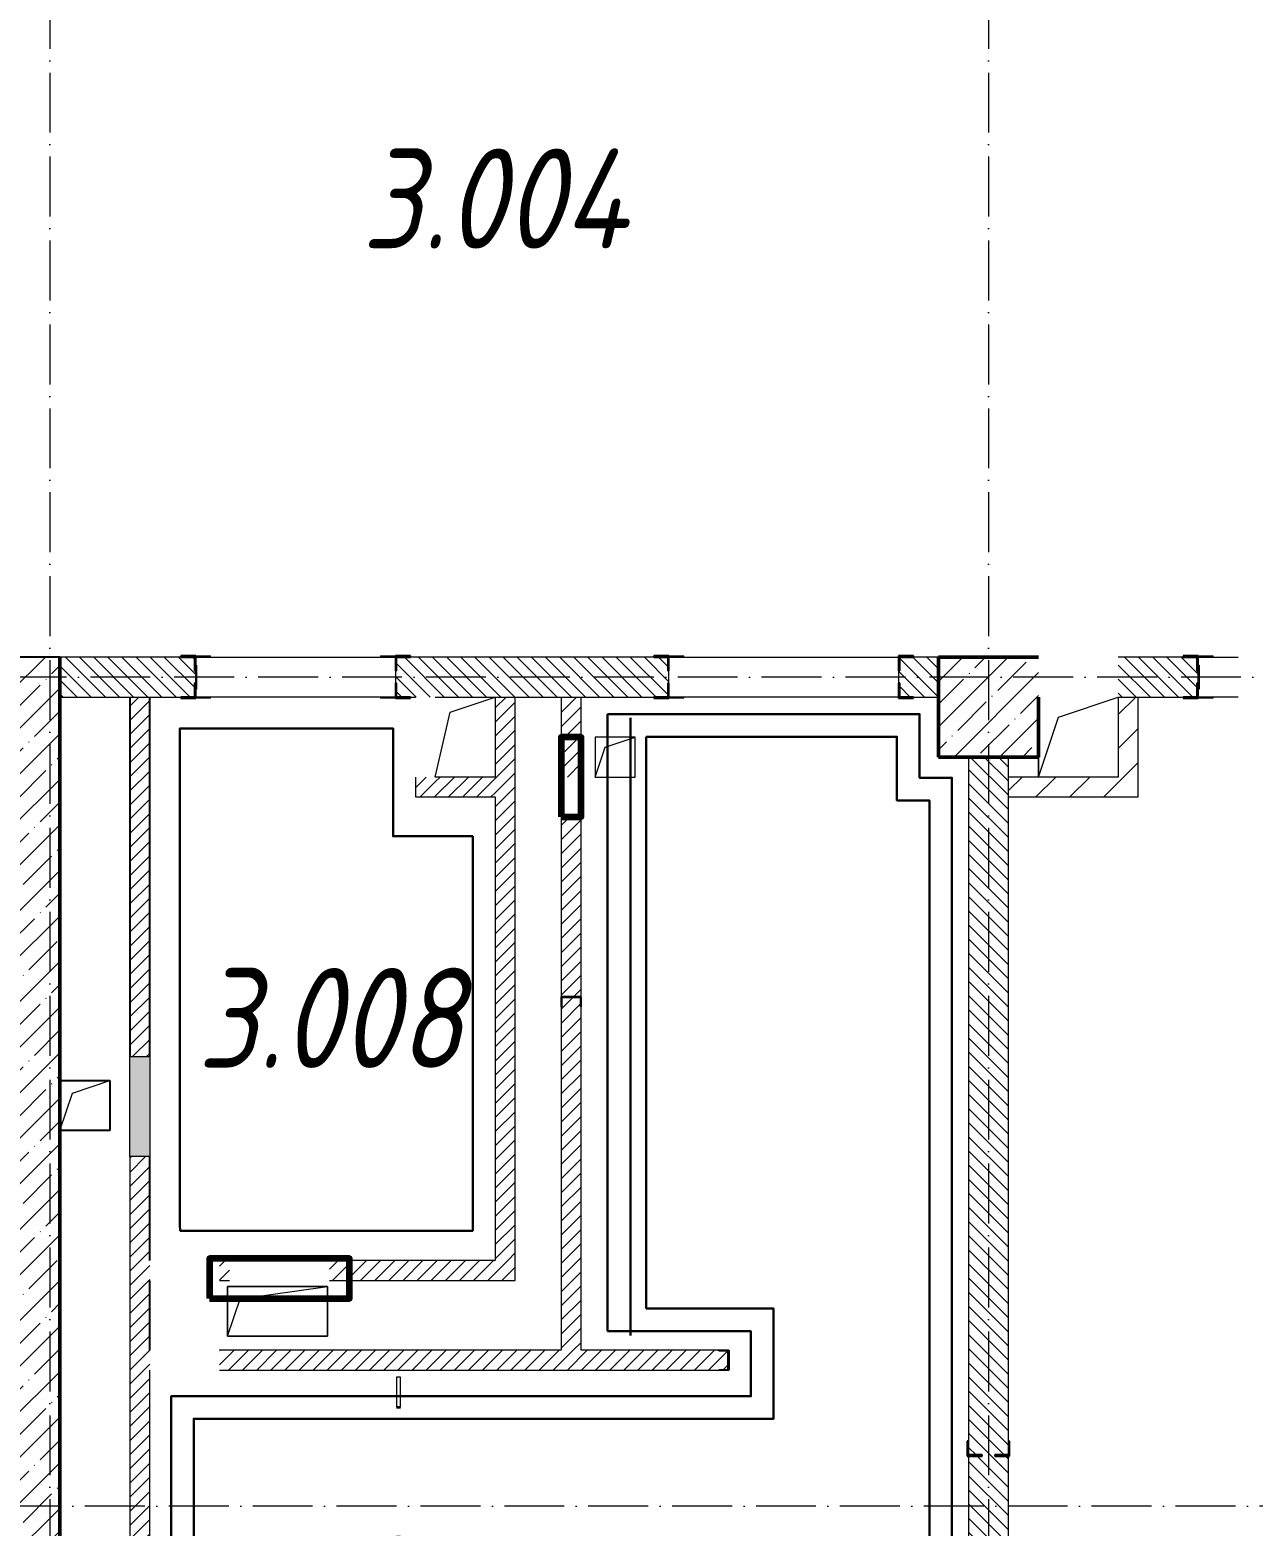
# Model space of a CAD drawing. Header units: millimetres. Extents: x -356862 to 418287, y 0 to 839748.
# Drawn here: x 155579 to 161704, y 517847 to 525337 of the extents above; entities that cross this region are included whole.
import ezdxf

# ---------------------------------------------------------------- set-up
doc = ezdxf.new("R2010")
doc.units = ezdxf.units.MM
doc.linetypes.add('50_200_ШТРИХ_1Т_ш5_п1_п1_', pattern=[700, 500, -100, 0, -100])
for name, color, linetype, lineweight in [('9.7) Заделка 956 шт', 6, 'Continuous', 158), ('A-DOOR-OPNG-MCUT', 7, 'Continuous', 35), ('A-FLOR-____-OTLN', 7, 'Continuous', 9), ('A-GENM-____-MCUT', 7, 'Continuous', 25), ('A-GENM-____-OTLN', 7, 'Continuous', 9), ('A-GENM-____-OTLN-1', 7, 'Continuous', 25), ('A-GLAZ-____-OTLN', 7, 'Continuous', 9), ('A-WALL-____-MCUT', 7, 'Continuous', 13), ('A-WALL-____-MCUT-2', 7, 'Continuous', 50), ('A-WALL-____-PATT-1', 7, 'Continuous', 9), ('A-WALL-FNSH-MCUT-1', 7, 'Continuous', 9), ('B2.11)', 212, 'Continuous', 30), ('B2.12)', 4, 'Continuous', 30), ('B2.2.16)', 30, 'Continuous', 30), ('B2.8)', 183, 'Continuous', 30), ('B3.6.3)', 32, 'Continuous', 30), ('I-WALL-____-OTLN', 7, 'Continuous', 9), ('S-COLS-____-MCUT', 7, 'Continuous', 50), ('S-COLS-____-OTLN', 7, 'Continuous', 9), ('S-GRID-____-OTLN-1', 7, '50_200_ШТРИХ_1Т_ш5_п1_п1_', 9), ('Марки помещений', 7, 'Continuous', 9)]:
    doc.layers.add(name, color=color, linetype=linetype, lineweight=lineweight)
doc.layers.add('A-DOOR-____-OTLN-1', color=7, linetype='Continuous', lineweight=9, true_color=0xffffff)
doc.styles.add('ISOCPEUR_I_2', font='isocpeui.ttf', dxfattribs={"width": 0.85, "height": 2.3})
pattern_1 = [(135, (142429.057, 459015.94), (-35.35534, -35.35534), [])]
pattern_2 = [(45, (142429.057, 459015.94), (-35.35534, 35.35534), [])]
pattern_3 = [(45, (142429.06, 459015.94), (-84.85281, 84.85281), [])]

# ---------------------------------------------------------------- blocks, each defined once
blk = doc.blocks.new('BSC_Колонна _Прямоугольная - 500х500-V31-АР1_План отверстий 3 этажа в осях 1-64_Ю-ЯЯ')
at = {"layer": 'S-COLS-____-OTLN'}
h = blk.add_hatch(dxfattribs=at)
h.set_pattern_fill('FP_38', color=256, style=0, pattern_type=2)
h.set_pattern_definition([(45, (-17950, -62931.04), (-114.04925, 114.04925), []), (45, (-17835.95, -62931.04), (-114.04925, 114.04925), [201.613, -40.323, 3.353, -36.97])])
h.paths.add_polyline_path([(-250, -250), (250, -250), (250, 250), (-250, 250), (-250, 50)], flags=0)
at = {"layer": 'S-COLS-____-MCUT'}
for p, q in [((250, 250), (-250, 250)), ((-250, 250), (-250, -250)), ((250, -250), (250, 50)), ((-250, -250), (250, -250))]:
    blk.add_line(p, q, dxfattribs=at)
blk = doc.blocks.new('DOR_ДУ_распашная__1Ст_Прямоугольная_ШЕР - Вн_650х2100h_Кабинки С_у-18405741-АР1_План отверстий 3 этажа в осях 1-64_Ю-ЯЯ')
at = {"layer": 'A-DOOR-OPNG-MCUT'}
for p, q in [((-325, -10), (-325, 10)), ((325, 10), (325, -10))]:
    blk.add_line(p, q, dxfattribs=at)
blk = doc.blocks.new('154_Стойка_СКБ_Уголок - СМ-2480_200-28346303-АР1_План отверстий 3 этажа в осях 1-64_Ю-ЯЯ')
at = {"layer": 'A-GENM-____-MCUT'}
for p, q in [((125, 156), (125, 81)), ((200, 156), (125, 156)), ((131, 81), (131, 150)), ((131, 150), (200, 150)), ((200, 150), (200, 156)), ((125, 81), (131, 81)), ((131, 19), (125, 19)), ((125, 19), (125, -56)), ((131, -50), (131, 19)), ((125, -56), (200, -56)), ((200, -50), (131, -50)), ((200, -56), (200, -50))]:
    blk.add_line(p, q, dxfattribs=at)
blk = doc.blocks.new('Стойка_Влож_Полоса боковая - Полоса-V164-АР1_План отверстий 3 этажа в осях 1-64_Ю-ЯЯ')
at = {"layer": 'A-GENM-____-OTLN'}
for p, q in [((-5, 60), (0, 60)), ((-5, -60), (-5, 60)), ((0, 31), (0, -31)), ((0, -60), (-5, -60))]:
    blk.add_line(p, q, dxfattribs=at)
blk = doc.blocks.new('154_Стойка_СКБ_Уголок - СМ-2180_200-28268025-АР1_План отверстий 3 этажа в осях 1-64_Ю-ЯЯ')
at = {"layer": 'A-GENM-____-MCUT'}
for p, q in [((125, 156), (125, 81)), ((200, 156), (125, 156)), ((131, 81), (131, 150)), ((131, 150), (200, 150)), ((200, 150), (200, 156)), ((125, 81), (131, 81)), ((131, 19), (125, 19)), ((125, 19), (125, -56)), ((131, -50), (131, 19)), ((125, -56), (200, -56)), ((200, -50), (131, -50)), ((200, -56), (200, -50))]:
    blk.add_line(p, q, dxfattribs=at)
blk = doc.blocks.new('Стойка_Влож_Уголок_Опорный - Уголок-28213941-АР1_План отверстий 3 этажа в осях 1-64_Ю-ЯЯ')
at = {"layer": 'A-GENM-____-OTLN'}
for p, q in [((-212, -6), (-212, 0)), ((0, 0), (0, -6)), ((-212, -75), (-212, -6)), ((-212, -6), (-206, -6)), ((-6, -6), (0, -6)), ((0, -6), (0, -75)), ((-212, -75), (-206, -75)), ((-6, -75), (0, -75))]:
    blk.add_line(p, q, dxfattribs=at)
blk = doc.blocks.new('Стойка_Влож_Полоса боковая - Полоса-28213942-АР1_План отверстий 3 этажа в осях 1-64_Ю-ЯЯ')
at = {"layer": 'A-GENM-____-OTLN'}
for p, q in [((-5, 60), (0, 60)), ((-5, -60), (-5, 60)), ((0, -60), (-5, -60))]:
    blk.add_line(p, q, dxfattribs=at)
blk = doc.blocks.new('Фахверк_СКБ_Уголок - 200_3960_зеркало-28268689-АР1_План отверстий 3 этажа в осях 1-64_Ю-ЯЯ')
at = {"layer": 'A-GENM-____-MCUT'}
for p, q in [((200, 156), (125, 156)), ((125, 156), (125, 81)), ((131, 81), (131, 150)), ((131, 150), (200, 150)), ((200, 150), (200, 156)), ((125, 81), (131, 81)), ((131, 19), (125, 19)), ((125, 19), (125, -56)), ((131, -50), (131, 19)), ((125, -56), (200, -56)), ((200, -50), (131, -50)), ((200, -56), (200, -50))]:
    blk.add_line(p, q, dxfattribs=at)
blk = doc.blocks.new('Фахверк_СКБ_Уголок - 200_3550-28187522-АР1_План отверстий 3 этажа в осях 1-64_Ю-ЯЯ')
at = {"layer": 'A-GENM-____-MCUT'}
for p, q in [((125, 156), (50, 156)), ((50, 156), (50, 150)), ((50, 150), (119, 150)), ((119, 150), (119, 81)), ((125, 81), (125, 156)), ((119, 81), (125, 81)), ((125, 19), (119, 19)), ((119, 19), (119, -50)), ((125, -56), (125, 19)), ((119, -50), (50, -50)), ((50, -50), (50, -56)), ((50, -56), (125, -56))]:
    blk.add_line(p, q, dxfattribs=at)
blk = doc.blocks.new('154_Фахверк_СКБ_Швеллер - Тип_100_3960-28336563-АР1_План отверстий 3 этажа в осях 1-64_Ю-ЯЯ')
at = {"layer": 'A-GENM-____-MCUT'}
for p, q in [((125, 50), (175, 50)), ((125, -50), (125, 50)), ((128, 47), (128, -47)), ((175, 47), (128, 47)), ((175, 50), (175, 47)), ((175, -50), (125, -50)), ((128, -47), (175, -47)), ((175, -47), (175, -50))]:
    blk.add_line(p, q, dxfattribs=at)
blk = doc.blocks.new('154_Фахверк_СКБ_Швеллер - Тип_100_3960-28737914-АР1_План отверстий 3 этажа в осях 1-64_Ю-ЯЯ')
at = {"layer": 'A-GENM-____-MCUT'}
for p, q in [((175, 50), (125, 50)), ((125, 50), (125, -50)), ((128, 47), (175, 47)), ((128, -47), (128, 47)), ((175, 47), (175, 50)), ((125, -50), (175, -50)), ((175, -47), (128, -47)), ((175, -50), (175, -47))]:
    blk.add_line(p, q, dxfattribs=at)
blk = doc.blocks.new('AR_Отверстие Ниша - Лючок-32402598-АР1_План отверстий 3 этажа в осях 1-64_Ю-ЯЯ')
at = {"layer": 'A-GLAZ-____-OTLN'}
blk.add_hatch(color=256, dxfattribs=at).paths.add_polyline_path([(250, 50), (-250, 50), (-250, -50), (250, -50)], flags=0)
for p, q in [((-250, 50), (250, 50)), ((-250, -50), (-250, 50)), ((250, 50), (250, -50)), ((250, -50), (-250, -50))]:
    blk.add_line(p, q, dxfattribs=at)
blk = doc.blocks.new('AR_Отверстие прямоугольное _в плите_ - AR_Отверстие прямоугольное _в плите_-30458064-АР1_План отверстий 3 этажа в осях 1-64_Ю-ЯЯ')
at = {"layer": 'A-GENM-____-OTLN'}
for p, q in [((125, 125), (-125, 125)), ((-62.5, 62.5), (125, 125)), ((125, -125), (125, 125)), ((-125, -125), (-62.5, 62.5)), ((-125, -125), (125, -125))]:
    blk.add_line(p, q, dxfattribs=at)
blk = doc.blocks.new('AR_Отверстие прямоугольное _в плите_ - AR_Отверстие прямоугольное _в плите_-30459257-АР1_План отверстий 3 этажа в осях 1-64_Ю-ЯЯ')
at = {"layer": 'A-GENM-____-OTLN'}
for p, q in [((250, 125), (-250, 125)), ((-250, 125), (-250, -125)), ((-187.5, 62.5), (250, 125)), ((250, -125), (250, 125)), ((-250, -125), (-187.5, 62.5)), ((-250, -125), (250, -125))]:
    blk.add_line(p, q, dxfattribs=at)
blk = doc.blocks.new('AR_Отверстие прямоугольное _в плите_ - AR_Отверстие прямоугольное _в плите_-30459207-АР1_План отверстий 3 этажа в осях 1-64_Ю-ЯЯ')
at = {"layer": 'A-GENM-____-OTLN'}
for p, q in [((100, 100), (-100, 100)), ((-100, 100), (-100, -100)), ((-50, 50), (100, 100)), ((100, -100), (100, 100)), ((-100, -100), (-50, 50)), ((-100, -100), (100, -100))]:
    blk.add_line(p, q, dxfattribs=at)
blk = doc.blocks.new('AR_Отверстие прямоугольное _в плите_ - AR_Отверстие прямоугольное _в плите_-30459211-АР1_План отверстий 3 этажа в осях 1-64_Ю-ЯЯ')
at = {"layer": 'A-GENM-____-OTLN'}
for p, q in [((-100, 100), (200, 200)), ((-200, -200), (-100, 100)), ((-200, -100), (-200, -200))]:
    blk.add_line(p, q, dxfattribs=at)
blk = doc.blocks.new('AR_Отверстие прямоугольное _в плите_ - AR_Отверстие прямоугольное _в плите_-30552629-АР1_План отверстий 3 этажа в осях 1-64_Ю-ЯЯ')
at = {"layer": 'A-GENM-____-OTLN'}
for p, q in [((-75, 125), (150, 200)), ((-150, -200), (-75, 125))]:
    blk.add_line(p, q, dxfattribs=at)

msp = doc.modelspace()

# ---------------------------------------------------------------- hatches: boundary and pattern name
at = {"layer": 'A-WALL-____-PATT-1'}
h = msp.add_hatch(dxfattribs=at)
h.set_pattern_fill('FP_12', color=256, style=0, pattern_type=2)
h.set_pattern_definition([(45, (142429.06, 459015.94), (-114.04925, 114.04925), []), (45, (142543.1, 459015.94), (-114.04925, 114.04925), [201.612, -40.322, 3.353, -36.97])])
h.paths.add_polyline_path([(155479.0567, 514696.983), (155729.0567, 514696.983), (155729.0567, 522196.983), (155479.0567, 522196.983), (155479.0567, 516239.3938)], flags=0)
h = msp.add_hatch(dxfattribs=at)
h.set_pattern_fill('FP_9', color=256, style=0, pattern_type=2)
h.set_pattern_definition(pattern_1)
h.paths.add_polyline_path([(160129.0567, 521996.983), (160129.0567, 522196.983), (159935.0567, 522196.983), (159935.0567, 522127.983), (159929.0567, 522127.983), (159929.0567, 522065.983), (159935.0567, 522065.983), (159935.0567, 521996.983), (160089.6737, 521996.983)], flags=0)
h.paths.add_polyline_path([(156334.0567, 521996.983), (156403.0567, 521996.983), (156403.0567, 522065.983), (156409.0567, 522065.983), (156409.0567, 522127.983), (156403.0567, 522127.983), (156403.0567, 522196.983), (155729.0567, 522196.983), (155729.0567, 521996.983)], flags=0)
h.paths.add_polyline_path([(157415.0567, 521996.983), (158773.0567, 521996.983), (158773.0567, 522065.983), (158779.0567, 522065.983), (158779.0567, 522127.983), (158773.0567, 522127.983), (158773.0567, 522196.983), (157415.0567, 522196.983), (157415.0567, 522127.983), (157409.0567, 522127.983), (157409.0567, 522065.983), (157415.0567, 522065.983)], flags=0)
h = msp.add_hatch(dxfattribs=at)
h.set_pattern_fill('FP_9', color=256, style=0, pattern_type=2)
h.set_pattern_definition(pattern_1)
h.paths.add_polyline_path([(161354.0567, 521996.983), (161423.0567, 521996.983), (161423.0567, 522065.983), (161429.0567, 522065.983), (161429.0567, 522127.983), (161423.0567, 522127.983), (161423.0567, 522196.983), (161029.0567, 522196.983), (161029.0567, 521996.983)], flags=0)
h = msp.add_hatch(dxfattribs=at)
h.set_pattern_fill('FP_8', color=256, style=0, pattern_type=2)
h.set_pattern_definition(pattern_2)
h.paths.add_polyline_path([(156079.0567, 514446.983), (156179.0567, 514446.983), (156179.0567, 515056.983), (156079.0567, 515056.983)], flags=0)
h.paths.add_polyline_path([(156179.0567, 515456.983), (156179.0567, 516476.983), (156176.0567, 516476.983), (156176.0567, 516523.983), (156082.0567, 516523.983), (156082.0567, 516476.983), (156079.0567, 516476.983), (156079.0567, 515456.983), (156103.2194, 515456.983)], flags=0)
h.paths.add_polyline_path([(156176.0567, 516526.983), (156179.0567, 516526.983), (156179.0567, 517016.983), (156079.0567, 517016.983), (156079.0567, 516526.983), (156128.8175, 516526.983)], flags=0)
h.paths.add_polyline_path([(156179.0567, 517316.983), (156179.0567, 519696.983), (156079.0567, 519696.983), (156079.0567, 517316.983), (156147.717, 517316.983)], flags=0)
h.paths.add_polyline_path([(156079.0567, 520196.983), (156179.0567, 520196.983), (156179.0567, 521996.983), (156079.0567, 521996.983)], flags=0)
h = msp.add_hatch(dxfattribs=at)
h.set_pattern_fill('FP_8', color=256, style=0, pattern_type=2)
h.set_pattern_definition(pattern_2)
h.paths.add_polyline_path([(157909.0567, 519176.983), (158009.0567, 519176.983), (158009.0567, 521996.983), (157909.0567, 521996.983), (157909.0567, 519468.364)], flags=0)
h = msp.add_hatch(dxfattribs=at)
h.set_pattern_fill('FP_8', color=256, style=0, pattern_type=2)
h.set_pattern_definition(pattern_2)
h.paths.add_polyline_path([(158322.2094, 518726.983), (158339.0567, 518726.983), (158339.0567, 520446.983), (158336.0567, 520446.983), (158336.0567, 520493.983), (158242.0567, 520493.983), (158242.0567, 520446.983), (158239.0567, 520446.983), (158239.0567, 518726.983)], flags=0)
h.paths.add_polyline_path([(158322.2094, 520496.983), (158339.0567, 520496.983), (158339.0567, 521396.983), (158239.0567, 521396.983), (158239.0567, 520496.983), (158242.0567, 520496.983)], flags=0)
h.paths.add_polyline_path([(158339.0567, 521596.983), (158339.0567, 521996.983), (158239.0567, 521996.983), (158239.0567, 521596.983), (158322.2094, 521596.983)], flags=0)
h = msp.add_hatch(dxfattribs=at)
h.set_pattern_fill('FP_7', color=256, style=0, pattern_type=2)
h.set_pattern_definition(pattern_3)
h.paths.add_polyline_path([(161129.0567, 521496.983), (161129.0567, 521996.983), (161029.0567, 521996.983), (161029.0567, 521496.983)], flags=0)
h = msp.add_hatch(dxfattribs=at)
h.set_pattern_fill('FP_9', color=256, style=0, pattern_type=2)
h.set_pattern_definition(pattern_1)
h.paths.add_polyline_path([(160279.0567, 514696.983), (160479.0567, 514696.983), (160479.0567, 518196.983), (160410.0567, 518196.983), (160410.0567, 518202.983), (160479.0567, 518202.983), (160479.0567, 521696.983), (160279.0567, 521696.983), (160279.0567, 518202.983), (160348.0567, 518202.983), (160348.0567, 518196.983), (160279.0567, 518196.983), (160279.0567, 516239.3938)], flags=0)
h = msp.add_hatch(dxfattribs=at)
h.set_pattern_fill('FP_8', color=256, style=0, pattern_type=2)
h.set_pattern_definition(pattern_2)
h.paths.add_polyline_path([(157609.0567, 521496.983), (157609.0567, 521596.983), (157509.0567, 521596.983), (157509.0567, 521496.983)], flags=0)
h = msp.add_hatch(dxfattribs=at)
h.set_pattern_fill('FP_8', color=256, style=0, pattern_type=2)
h.set_pattern_definition(pattern_2)
h.paths.add_polyline_path([(157909.0567, 521496.983), (157909.0567, 521596.983), (157609.0567, 521596.983), (157609.0567, 521496.983)], flags=0)
h = msp.add_hatch(dxfattribs=at)
h.set_pattern_fill('FP_7', color=256, style=0, pattern_type=2)
h.set_pattern_definition(pattern_3)
h.paths.add_polyline_path([(161029.0567, 521496.983), (161029.0567, 521596.983), (160479.0567, 521596.983), (160479.0567, 521496.983)], flags=0)
h = msp.add_hatch(dxfattribs=at)
h.set_pattern_fill('FP_8', color=256, style=0, pattern_type=2)
h.set_pattern_definition(pattern_2)
h.paths.add_polyline_path([(156554.7451, 519076.983), (156579.0567, 519076.983), (156579.0567, 519176.983), (156529.0567, 519176.983), (156529.0567, 519076.983)], flags=0)
h.paths.add_polyline_path([(157079.0567, 519076.983), (158009.0567, 519076.983), (158009.0567, 519176.983), (157079.0567, 519176.983), (157079.0567, 519129.0061)], flags=0)
h = msp.add_hatch(dxfattribs=at)
h.set_pattern_fill('FP_8', color=256, style=0, pattern_type=2)
h.set_pattern_definition(pattern_2)
h.paths.add_polyline_path([(156554.7451, 518626.983), (159029.0567, 518626.983), (159029.0567, 518629.983), (159076.0567, 518629.983), (159076.0567, 518723.983), (159029.0567, 518723.983), (159029.0567, 518726.983), (156529.0567, 518726.983), (156529.0567, 518626.983)], flags=0)

# ---------------------------------------------------------------- linework, layer by layer
for p, q in [((155729.0567, 522196.983), (155279.0567, 522196.983)), ((156079.0567, 521996.983), (156079.0567, 520196.983)), ((156179.0567, 520196.983), (156179.0567, 521996.983)), ((155729.0567, 520076.983), (155979.0567, 520076.983)), ((155979.0567, 520076.983), (155979.0567, 519826.983)), ((155979.0567, 519826.983), (155729.0567, 519826.983)), ((156179.0567, 519176.983), (156179.0567, 519696.983)), ((156179.0567, 518726.983), (156179.0567, 519076.983))]:
    msp.add_line(p, q)
at = {"layer": '9.7) Заделка 956 шт'}
for points in [[(158239.0567, 521396.983), (158339.0567, 521396.983), (158339.0567, 521796.983), (158239.0567, 521796.983)], [(156478.8005, 518985.8733), (157178.8005, 518985.8733), (157178.8005, 519185.8733), (156478.8005, 519185.8733)]]:
    msp.add_lwpolyline(points, close=True, dxfattribs=at)
at = {"layer": 'A-FLOR-____-OTLN'}
for p, q in [((160629.0567, 521596.983), (160629.0567, 521696.983)), ((156569.0567, 519046.983), (157069.0567, 519046.983)), ((156569.0567, 518796.983), (156569.0567, 519046.983)), ((157069.0567, 519046.983), (157069.0567, 518796.983)), ((157069.0567, 518796.983), (156569.0567, 518796.983))]:
    msp.add_line(p, q, dxfattribs=at)
at = {"layer": 'A-WALL-____-MCUT'}
for p, q in [((156334.0567, 522196.983), (155729.0567, 522196.983)), ((158704.0567, 522196.983), (157484.0567, 522196.983)), ((160129.0567, 522196.983), (160004.0567, 522196.983)), ((161354.0567, 522196.983), (161029.0567, 522196.983)), ((156409.0567, 522065.983), (156409.0567, 522127.983)), ((157409.0567, 522127.983), (157409.0567, 522065.983)), ((158779.0567, 522065.983), (158779.0567, 522127.983)), ((159929.0567, 522127.983), (159929.0567, 522065.983)), ((155729.0567, 521996.983), (156334.0567, 521996.983)), ((157484.0567, 521996.983), (157509.0567, 521996.983)), ((157609.0567, 521996.983), (158704.0567, 521996.983)), ((160004.0567, 521996.983), (160129.0567, 521996.983)), ((161029.0567, 521996.983), (161354.0567, 521996.983)), ((160279.0567, 521696.983), (160279.0567, 518271.983)), ((160479.0567, 518271.983), (160479.0567, 521696.983)), ((160279.0567, 518196.983), (160279.0567, 514696.983)), ((160479.0567, 514696.983), (160479.0567, 518196.983))]:
    msp.add_line(p, q, dxfattribs=at)
at = {"layer": 'A-WALL-____-MCUT-2'}
msp.add_line((155729.0567, 514696.983), (155729.0567, 522196.983), dxfattribs=at)
at = {"layer": 'A-WALL-FNSH-MCUT-1'}
for p, q in [((157909.0567, 521996.983), (157909.0567, 521596.983)), ((158009.0567, 519076.983), (158009.0567, 521996.983)), ((158239.0567, 521996.983), (158239.0567, 521596.983)), ((158339.0567, 521596.983), (158339.0567, 521996.983)), ((161029.0567, 521996.983), (161029.0567, 521596.983)), ((161129.0567, 521496.983), (161129.0567, 521996.983)), ((157509.0567, 521596.983), (157509.0567, 521496.983)), ((157909.0567, 521596.983), (157609.0567, 521596.983)), ((161029.0567, 521596.983), (160479.0567, 521596.983)), ((157509.0567, 521496.983), (157909.0567, 521496.983)), ((157909.0567, 521496.983), (157909.0567, 519176.983)), ((160479.0567, 521496.983), (161129.0567, 521496.983)), ((158239.0567, 521396.983), (158239.0567, 520496.983)), ((158339.0567, 520496.983), (158339.0567, 521396.983)), ((158239.0567, 520446.983), (158239.0567, 518726.983)), ((158339.0567, 518726.983), (158339.0567, 520446.983)), ((156079.0567, 519696.983), (156079.0567, 517316.983)), ((156579.0567, 519176.983), (156529.0567, 519176.983)), ((157909.0567, 519176.983), (157079.0567, 519176.983)), ((156529.0567, 519076.983), (156579.0567, 519076.983)), ((157079.0567, 519076.983), (158009.0567, 519076.983)), ((158239.0567, 518726.983), (156529.0567, 518726.983)), ((159029.0567, 518726.983), (158339.0567, 518726.983)), ((156179.0567, 517316.983), (156179.0567, 518626.983)), ((156529.0567, 518626.983), (159029.0567, 518626.983)), ((157434.0567, 518591.983), (157414.0567, 518591.983)), ((157414.0567, 518591.983), (157414.0567, 518441.983)), ((157434.0567, 518441.983), (157434.0567, 518591.983))]:
    msp.add_line(p, q, dxfattribs=at)
at = {"layer": 'B2.11)'}
msp.add_lwpolyline([(158471.501, 521911.7196), (160033.6754, 521911.7196), (160033.6754, 521593.2059), (160196.3435, 521593.2059), (160196.3435, 514812.9123), (159973.9871, 514812.9123), (159973.9871, 514546.983), (156285.9571, 514546.983), (156285.9571, 518497.2649), (159189.2552, 518497.2649), (159189.2552, 518822.3882), (158471.501, 518822.3882)], dxfattribs=at)
at = {"layer": 'B2.12)'}
msp.add_lwpolyline([(158586.2188, 518801.8618), (158586.2188, 521892.6471)], dxfattribs=at)
at = {"layer": 'B2.2.16)'}
for points in [[(158664.2207, 521798.3527), (159920.3085, 521798.3527), (159920.3085, 521479.839), (160082.9766, 521479.839), (160082.9766, 514926.2792), (159860.6202, 514926.2792), (159860.6202, 514660.3499), (156399.324, 514660.3499), (156399.324, 518383.898), (159302.6221, 518383.898), (159302.6221, 518935.7551), (158664.2207, 518935.7551)], [(158664.2207, 518935.7551), (158664.2207, 521798.3527)]]:
    msp.add_lwpolyline(points, dxfattribs=at)
at = {"layer": 'B2.8)'}
msp.add_lwpolyline([(156330.2402, 519355.3153), (156330.2402, 521840.5226), (157397.897, 521840.5226), (157397.897, 521300.6251), (157796.6146, 521300.6251), (157796.6146, 519325.1024), (156332.1762, 519325.1024), (156330.2402, 519355.3153)], dxfattribs=at)
at = {"layer": 'B3.6.3)'}
msp.add_lwpolyline([(158471.501, 518822.3882), (158471.501, 521911.7196)], dxfattribs=at)
at = {"layer": 'I-WALL-____-OTLN'}
for p, q in [((156409.0567, 522196.983), (157409.0567, 522196.983)), ((158779.0567, 522196.983), (159929.0567, 522196.983)), ((161429.0567, 522196.983), (161629.0567, 522196.983)), ((157409.0567, 521996.983), (156409.0567, 521996.983)), ((159929.0567, 521996.983), (158779.0567, 521996.983)), ((161629.0567, 521996.983), (161429.0567, 521996.983))]:
    msp.add_line(p, q, dxfattribs=at)
at = {"layer": 'S-GRID-____-OTLN-1', "color": 251, "ltscale": 0.6, "true_color": 0x636466}
for p, q in [((155679.0567, 549908.7924), (155679.0567, 511907.5288)), ((160379.0567, 549908.7924), (160379.0567, 511907.5288)), ((246503.4633, 522096.983), (137760.2865, 522096.983)), ((217909.0972, 517946.983), (137760.2865, 517946.983))]:
    msp.add_line(p, q, dxfattribs=at)

# ---------------------------------------------------------------- block references
at = {"rotation": 270.0000000000001}
msp.add_blockref('AR_Отверстие Ниша - Лючок-32402598-АР1_План отверстий 3 этажа в осях 1-64_Ю-ЯЯ', (156129.0567, 519946.983), dxfattribs=at)
msp.add_blockref('AR_Отверстие прямоугольное _в плите_ - AR_Отверстие прямоугольное _в плите_-30458064-АР1_План отверстий 3 этажа в осях 1-64_Ю-ЯЯ', (155854.0567, 519951.983))
at = {"layer": 'A-DOOR-____-OTLN-1', "rotation": 90.00000000000007}
msp.add_blockref('DOR_ДУ_распашная__1Ст_Прямоугольная_ШЕР - Вн_650х2100h_Кабинки С_у-18405741-АР1_План отверстий 3 этажа в осях 1-64_Ю-ЯЯ', (157424.0567, 518116.983), dxfattribs=at)
at = {"layer": 'A-GENM-____-OTLN'}
for name, p, rotation in [('Стойка_Влож_Уголок_Опорный - Уголок-28213941-АР1_План отверстий 3 этажа в осях 1-64_Ю-ЯЯ', (156409.0567, 522202.983), 89.99999999999955), ('Стойка_Влож_Полоса боковая - Полоса-28213942-АР1_План отверстий 3 этажа в осях 1-64_Ю-ЯЯ', (156409.0567, 522096.983), 180), ('Стойка_Влож_Уголок_Опорный - Уголок-28213941-АР1_План отверстий 3 этажа в осях 1-64_Ю-ЯЯ', (157409.0567, 521990.983), 269.9999999999995), ('Стойка_Влож_Уголок_Опорный - Уголок-28213941-АР1_План отверстий 3 этажа в осях 1-64_Ю-ЯЯ', (158779.0567, 522202.983), 89.99999999999955), ('Стойка_Влож_Уголок_Опорный - Уголок-28213941-АР1_План отверстий 3 этажа в осях 1-64_Ю-ЯЯ', (161429.0567, 522202.983), 89.99999999999955), ('Стойка_Влож_Полоса боковая - Полоса-V164-АР1_План отверстий 3 этажа в осях 1-64_Ю-ЯЯ', (161429.0567, 522096.983), 180)]:
    msp.add_blockref(name, p, dxfattribs=dict(at, rotation=rotation))
for name, p in [('AR_Отверстие прямоугольное _в плите_ - AR_Отверстие прямоугольное _в плите_-30552629-АР1_План отверстий 3 этажа в осях 1-64_Ю-ЯЯ', (157759.0567, 521796.983)), ('AR_Отверстие прямоугольное _в плите_ - AR_Отверстие прямоугольное _в плите_-30459211-АР1_План отверстий 3 этажа в осях 1-64_Ю-ЯЯ', (160829.0567, 521796.983)), ('AR_Отверстие прямоугольное _в плите_ - AR_Отверстие прямоугольное _в плите_-30459207-АР1_План отверстий 3 этажа в осях 1-64_Ю-ЯЯ', (158509.0567, 521696.983)), ('AR_Отверстие прямоугольное _в плите_ - AR_Отверстие прямоугольное _в плите_-30459257-АР1_План отверстий 3 этажа в осях 1-64_Ю-ЯЯ', (156819.0567, 518921.983))]:
    msp.add_blockref(name, p, dxfattribs=at)
at = {"layer": 'A-GENM-____-OTLN-1'}
for name, p, rotation in [('154_Стойка_СКБ_Уголок - СМ-2180_200-28268025-АР1_План отверстий 3 этажа в осях 1-64_Ю-ЯЯ', (156534.0567, 522146.983), 180), ('154_Стойка_СКБ_Уголок - СМ-2180_200-28268025-АР1_План отверстий 3 этажа в осях 1-64_Ю-ЯЯ', (158904.0567, 522146.983), 180), ('154_Стойка_СКБ_Уголок - СМ-2480_200-28346303-АР1_План отверстий 3 этажа в осях 1-64_Ю-ЯЯ', (161554.0567, 522146.983), 180), ('154_Фахверк_СКБ_Швеллер - Тип_100_3960-28737914-АР1_План отверстий 3 этажа в осях 1-64_Ю-ЯЯ', (158289.0567, 520621.983), 270.0000000000001), ('154_Фахверк_СКБ_Швеллер - Тип_100_3960-28336563-АР1_План отверстий 3 этажа в осях 1-64_Ю-ЯЯ', (159204.0567, 518676.983), 180), ('Фахверк_СКБ_Уголок - 200_3550-28187522-АР1_План отверстий 3 этажа в осях 1-64_Ю-ЯЯ', (160329.0567, 518321.983), 269.9999999999999)]:
    msp.add_blockref(name, p, dxfattribs=dict(at, rotation=rotation))
for name, p in [('154_Стойка_СКБ_Уголок - СМ-2180_200-28268025-АР1_План отверстий 3 этажа в осях 1-64_Ю-ЯЯ', (157284.0567, 522046.983)), ('Фахверк_СКБ_Уголок - 200_3960_зеркало-28268689-АР1_План отверстий 3 этажа в осях 1-64_Ю-ЯЯ', (159804.0567, 522046.983))]:
    msp.add_blockref(name, p, dxfattribs=at)
at = {"layer": 'S-COLS-____-OTLN'}
msp.add_blockref('BSC_Колонна _Прямоугольная - 500х500-V31-АР1_План отверстий 3 этажа в осях 1-64_Ю-ЯЯ', (160379.0567, 521946.983), dxfattribs=at)

# ---------------------------------------------------------------- texts
at = {"layer": 'Марки помещений', "char_height": 500, "attachment_point": 1, "style": 'ISOCPEUR_I_2'}
for s, insert, width in [('3.004', (157241.5444, 524742.7067), 817.72125), ('3.008', (156418.4208, 520640.7942), 785.65375)]:
    msp.add_mtext(s, dxfattribs=dict(at, insert=insert, width=width))

doc.saveas('drawing.dxf')
